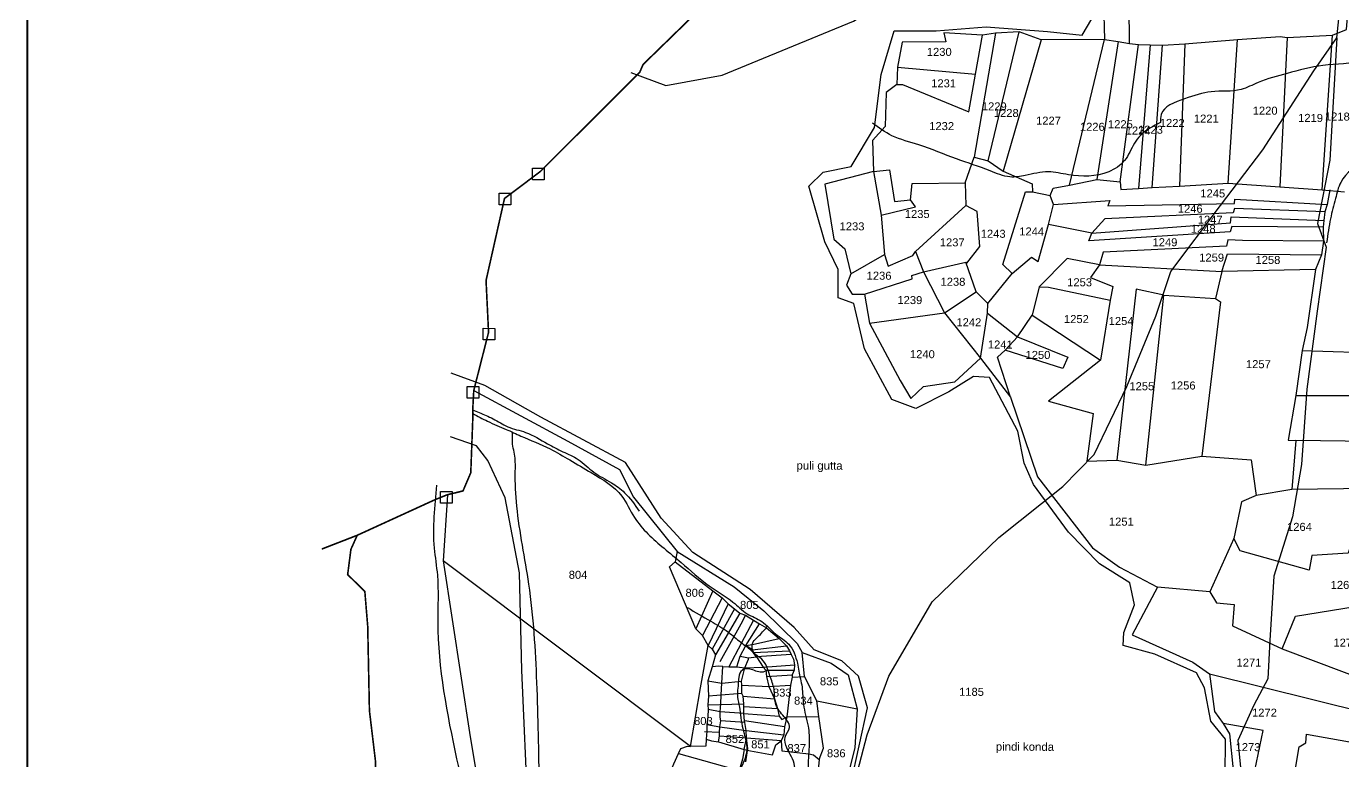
# Model space of a CAD drawing. Header units: inches. Extents: x 179671 to 186598, y 1613440 to 1621634.
# Drawn here: x 179671 to 182138, y 1618443 to 1619819 of the extents above; entities that cross this region are included whole.
import ezdxf
from ezdxf.enums import TextEntityAlignment as Align

# ---------------------------------------------------------------- set-up
doc = ezdxf.new("R2010")
doc.units = ezdxf.units.IN
doc.header["$LTSCALE"] = 15
doc.header["$MEASUREMENT"] = 0
for name, color, linetype in [('HILLS', 3, 'Continuous'), ('PLOT', 7, 'Continuous'), ('PLOT NO', 7, 'Continuous'), ('ROAD', 1, 'Continuous'), ('STREAM', 4, 'Continuous'), ('text1', 7, 'Continuous'), ('VILLAGE BOUNADRY', 5, 'Continuous'), ('VILLAGE BOUNADRY STONES', 1, 'Continuous')]:
    doc.layers.add(name, color=color, linetype=linetype)
doc.styles.get("Standard").update_dxf_attribs({"font": 'arial.ttf'})

msp = doc.modelspace()

# ---------------------------------------------------------------- linework, layer by layer
at = {"layer": 'HILLS'}
for points in [[(181918.1, 1618415.1), (181918.4, 1618483.6), (181891, 1618517.2), (181879.4, 1618579.9), (181864.3, 1618607.7), (181786.2, 1618642.6), (181726.8, 1618659), (181728, 1618683.3), (181747.7, 1618735), (181739.1, 1618776.3), (181682.5, 1618812.1), (181624.4, 1618871.2), (181558.9, 1618960.5), (181541.3, 1619000.5), (181529.5, 1619060.3), (181475.9, 1619160.9), (181446.2, 1619163.2), (181400.2, 1619134.3), (181337.9, 1619102.7), (181293.2, 1619119.6), (181241.6, 1619214.9), (181221.9, 1619299.7), (181192.8, 1619310.1), (181192.5, 1619363.5), (181167.8, 1619415.4), (181137.6, 1619519.6), (181164.5, 1619545.4), (181217.2, 1619556.4), (181260.7, 1619629.6), (181273.2, 1619728.8), (181297.7, 1619810.7), (181376.3, 1619810.3), (181469.7, 1619818), (181585.1, 1619809.4), (181649.7, 1619802.6), (181668.2, 1619832.9)], [(181200.8, 1618328.8), (181247.4, 1618541.9), (181230.5, 1618601.4), (181199.2, 1618630.2), (181147.5, 1618650.8), (181110.1, 1618692.8), (181027.7, 1618763.7), (180920.3, 1618833.2), (180861, 1618897.4), (180794.1, 1619001.8), (180635.4, 1619086.6), (180530.3, 1619146), (180467, 1619169.4)]]:
    msp.add_lwpolyline(points, dxfattribs=at)
at = {"layer": 'PLOT'}
for points in [[(181738.7, 1619786.9), (181737.9, 1619858.4), (181766.4, 1619871.3), (181779.8, 1620029.8)], [(181692, 1619794.2), (181717.6, 1619790.2), (181738.7, 1619786.9), (181755.8, 1619785), (181777.2, 1619784.3), (181800.4, 1619783.4), (181842.5, 1619786.3), (181941.3, 1619793.9), (182021.2, 1619799.7), (182033.9, 1619797.7), (182119.2, 1619802.1), (182145.2, 1619812.7), (182155.8, 1619947.1)], [(181690.1, 1619862.9), (181692, 1619794.2), (181572.9, 1619793.5), (181532.1, 1619808.6), (181487.5, 1619805.8), (181462.9, 1619802.4), (181390.5, 1619806.9), (181394.4, 1619789.8), (181312.2, 1619789.3), (181303.8, 1619742.1), (181302.6, 1619709.7), (181282.4, 1619695.2), (181280.8, 1619631.1), (181256.8, 1619605.1), (181258.5, 1619547.1), (181167.3, 1619523), (181184.1, 1619420), (181205.3, 1619402.1), (181216, 1619355.3), (181208.3, 1619333.8), (181218.8, 1619316.9), (181241.7, 1619317.1), (181251.1, 1619262.9), (181309, 1619155.7), (181328.8, 1619121.9), (181352.4, 1619144), (181411.4, 1619153), (181459.1, 1619197.1), (181515.8, 1619124.3), (181566.1, 1618974.9), (181669.5, 1618841.9), (181719.9, 1618806), (181791.1, 1618768.5), (181743.4, 1618679.1), (181857.6, 1618627.6), (181888.4, 1618605.6), (181897.7, 1618535.4), (181914.3, 1618513), (181926.2, 1618493.5), (181933, 1618426.2)], [(181473.6, 1619566.6), (181532.1, 1619808.6)], [(181302.6, 1619709.7), (181313.3, 1619709.6), (181437.3, 1619658.7), (181450, 1619729.4), (181462.9, 1619802.4)], [(181487.5, 1619805.8), (181447.3, 1619574)], [(181572.9, 1619793.5), (181502.1, 1619547.7)], [(181626.4, 1619521.3), (181692, 1619794.2)], [(181717.6, 1619790.2), (181677.1, 1619531.9)], [(181721, 1619527.5), (181755.8, 1619785)], [(181777.2, 1619784.3), (181755.8, 1619515.1)], [(181781.4, 1619516.7), (181800.4, 1619783.4)], [(181842.5, 1619786.3), (181832.2, 1619519.3)], [(181923.5, 1619525.2), (181941.3, 1619793.9)], [(182033.9, 1619797.7), (182020.5, 1619518.3)], [(182099.8, 1619512.4), (182119.2, 1619802.1)], [(181303.8, 1619742.1), (181450, 1619729.4)], [(181258.5, 1619547.1), (181288.5, 1619550), (181298, 1619490.9), (181328.1, 1619494), (181331.5, 1619524.3), (181430.3, 1619525.4), (181447.3, 1619574), (181473.6, 1619566.6), (181502.1, 1619547.7), (181556.1, 1619523.9), (181556.6, 1619508.9), (181590, 1619501.7), (181595.3, 1619515.7), (181626.4, 1619521.3), (181677.1, 1619531.9), (181721, 1619527.5), (181722.2, 1619513.4), (181755.8, 1619515.1), (181781.4, 1619516.7), (181832.2, 1619519.3), (181923.5, 1619525.2), (182020.5, 1619518.3), (182099.8, 1619512.4), (182141.7, 1619509)], [(181258.5, 1619547.1), (181273, 1619465.4), (181279.5, 1619391.4), (181286.1, 1619369.5), (181332.3, 1619389.5), (181337.3, 1619396.9), (181352.4, 1619359), (181391.6, 1619282.3), (181459.1, 1619197.1)], [(181430.3, 1619525.4), (181431.8, 1619483.2)], [(182114.1, 1619512.4), (182109, 1619485.1), (182104.7, 1619471.4), (182102.9, 1619455.3), (182101.9, 1619442.8), (182102.4, 1619416.3), (182098.4, 1619390.9), (182087.3, 1619363.2), (182071.4, 1619254.5), (182062.5, 1619211.8), (182050.2, 1619127.2), (182035.8, 1619043.5), (182050.6, 1619042.9), (182043, 1618951), (181976, 1618940), (181948.7, 1618928.2), (181934.2, 1618859.6), (181889, 1618759.6), (181791.1, 1618768.5)], [(181273, 1619465.4), (181337.3, 1619480.5), (181328.1, 1619494)], [(181459.1, 1619197.1), (181472.3, 1619281.7), (181473.3, 1619299.9), (181518.6, 1619355.8), (181555, 1619386.6), (181567.2, 1619378.3), (181586.8, 1619447.8), (181596.3, 1619485.4), (181590, 1619501.7)], [(181518.6, 1619355.8), (181501.1, 1619372.4), (181543.5, 1619508.7), (181556.6, 1619508.9)], [(181596.3, 1619485.4), (181701.7, 1619492.4), (181697.9, 1619482.6), (181935.5, 1619487.2), (181936, 1619495.1), (182109, 1619485.1)], [(181241.7, 1619317.1), (181331.1, 1619345.6), (181330.4, 1619352.1), (181352.4, 1619359), (181432, 1619376.9), (181432, 1619376.9), (181433.8, 1619375), (181458.2, 1619406.6), (181453.1, 1619471.7), (181431.8, 1619483.2), (181337.3, 1619396.9)], [(182104.7, 1619471.4), (181935.3, 1619477.8), (181932.9, 1619469.2), (181692.6, 1619458.2), (181668.3, 1619431.3), (181586.8, 1619447.8)], [(182101.9, 1619442.8), (181930.4, 1619443.6), (181927.2, 1619434.2), (181662.7, 1619417), (181668.3, 1619431.3)], [(181668.3, 1619431.3), (181928.1, 1619451), (181929.1, 1619461.8), (182102.9, 1619455.3)], [(182102.4, 1619416.3), (181950.7, 1619417.6), (181922.8, 1619419.1), (181920.6, 1619407.3), (181689.5, 1619395.6), (181682.1, 1619372.1), (181621.9, 1619384), (181569.3, 1619330.8), (181556, 1619278)], [(181216, 1619355.3), (181279.5, 1619391.4)], [(181682.1, 1619372.1), (181911.6, 1619359.5), (181922.2, 1619392.4), (182098.4, 1619390.9)], [(181451.5, 1619321.3), (181432, 1619376.9)], [(181682.1, 1619372.1), (181665.7, 1619348.3), (181707.6, 1619331.5), (181702.4, 1619305.9), (181684.3, 1619193.3)], [(182087.3, 1619363.2), (181911.6, 1619359.5), (181899.7, 1619309.1), (181909, 1619302.9), (181874.5, 1619013.8)], [(181251.1, 1619262.9), (181391.6, 1619282.3), (181451.5, 1619321.3), (181473.3, 1619299.9)], [(181569.3, 1619330.8), (181586.8, 1619330.4), (181702.4, 1619305.9)], [(181802.7, 1619315.2), (181750.9, 1619326.3), (181715, 1619006.4)], [(181769.4, 1618996.6), (181802.7, 1619315.2), (181899.7, 1619309.1)], [(181472.3, 1619281.7), (181528.5, 1619237.4), (181622.8, 1619199.2), (181613.8, 1619177.9), (181505.7, 1619212)], [(181515.8, 1619124.3), (181491.1, 1619199.4), (181505.7, 1619212), (181528.5, 1619237.4), (181556, 1619278), (181684.3, 1619193.3), (181586.8, 1619116.4), (181670.3, 1619093.5), (181658.8, 1619004.1), (181715, 1619006.4), (181769.4, 1618996.6), (181874.5, 1619013.8), (181966.7, 1619006.6), (181976, 1618940)], [(182062.5, 1619211.8), (182373.7, 1619201.9)], [(180509.5, 1619136.7), (180685.8, 1619041.6), (180782.8, 1618988.9), (180809.1, 1618937.1), (180890.9, 1618835.1), (180997.4, 1618768.9), (181053.2, 1618724.1), (181115.5, 1618663), (181124.8, 1618645.9), (181179.4, 1618625.6), (181211.4, 1618604.2), (181228, 1618540.2), (181223.5, 1618467.1), (181200.5, 1618375.4)], [(182050.2, 1619127.2), (182383.3, 1619127.3), (182583, 1619062.5)], [(182547.8, 1618995.7), (182421.2, 1619038.3), (182050.6, 1619042.9)], [(182187.7, 1618953.1), (182148.8, 1618832.1), (182080.3, 1618827.5), (182075.1, 1618800.1), (181945.8, 1618836.5), (181934.2, 1618859.6)], [(182334.8, 1618963.4), (182187.7, 1618953.1), (182043, 1618951)], [(180460, 1618941.4), (180452.1, 1618817.5), (180503, 1618487.8), (180545.5, 1618235.6)], [(180890.9, 1618835.1), (180886.8, 1618815.7), (180957.7, 1618761.2), (180975.2, 1618748.3), (180986.1, 1618737.3), (180998.3, 1618727.7), (181008, 1618719.7), (181018.7, 1618715.6), (181033.8, 1618706.7), (181044.8, 1618699.5), (181058.4, 1618692.2), (181082, 1618672.3), (181095.5, 1618658.1), (181101.2, 1618648.9), (181104.3, 1618642.3), (181109, 1618633.4), (181110.9, 1618622.7), (181109.8, 1618612.7), (181106.2, 1618604.3), (181106.1, 1618599.8), (181103.2, 1618584.6), (181096.5, 1618525.1), (181092.2, 1618506.9), (181090.4, 1618491.6), (181085.6, 1618480.1), (181086.7, 1618461.4), (181137.8, 1618456.3), (181146.5, 1618453.9), (181156.7, 1618445.6), (181165.2, 1618466.5), (181156.5, 1618526), (181152.7, 1618555.5), (181129.7, 1618600.7), (181124.8, 1618645.9)], [(180788.1, 1617962.9), (180829.8, 1618083.8), (180810.9, 1618093.3), (180834.3, 1618154.9), (180837.6, 1618187.9), (180851.7, 1618197.3), (180853.2, 1618231.3), (180852.2, 1618248.2), (180854.8, 1618273.1), (180858.7, 1618293.4), (180858.1, 1618316.9), (180854.7, 1618329.9), (180860.4, 1618350.6), (180867.5, 1618373), (180874.3, 1618393), (180875.4, 1618414.7), (180884.3, 1618437.5), (180893.5, 1618456.8), (180897.4, 1618466.3), (180910.4, 1618470.4), (180915.7, 1618470), (180452.1, 1618817.5)], [(180915.7, 1618470), (180934.6, 1618579.6), (180948.8, 1618659.2), (180938.2, 1618677.8), (180925.7, 1618690.3), (180876.1, 1618806.3), (180886.8, 1618815.7)], [(180957.7, 1618761.2), (180925.7, 1618690.3)], [(180975.2, 1618748.3), (180938.2, 1618677.8)], [(181889, 1618759.6), (181901.4, 1618738.9), (181934.8, 1618736), (181931.9, 1618695.9), (182024.6, 1618652.8), (182199, 1618587.3), (182219.9, 1618632.2), (182362.1, 1618611.8), (182363.2, 1618588.4), (182401.5, 1618580.1), (182417.3, 1618641.4), (182522.4, 1618614.4)], [(180986.1, 1618737.3), (180948.8, 1618659.2)], [(180998.3, 1618727.7), (180956.4, 1618651.8)], [(182024.6, 1618652.8), (182049.9, 1618713.8), (182161.5, 1618731.8), (182219.3, 1618718.9), (182203, 1618642.7), (182219.9, 1618632.2)], [(181008, 1618719.7), (180962.7, 1618641.3)], [(181010.2, 1618698.7), (180970.6, 1618628.3)], [(181033.8, 1618706.7), (180987.7, 1618619)], [(181008.7, 1618638.7), (181019.7, 1618658.7), (181044.8, 1618699.5)], [(181018.7, 1618715.6), (181010.2, 1618698.7)], [(180948.8, 1618659.2), (180956.4, 1618651.8), (180962.7, 1618641.3), (180956.3, 1618619), (180948.5, 1618592.5), (180949.7, 1618564.1), (180948.1, 1618547.7), (180948.7, 1618539.1), (180948, 1618526.1), (180946.1, 1618510.9), (180946.3, 1618498.5), (180945.1, 1618483.7), (180944.4, 1618470.1), (180915.7, 1618470)], [(181016.6, 1618464.3), (181021, 1618485.1), (181019.9, 1618499.7), (181017.5, 1618514.9), (181017.2, 1618518), (181015.5, 1618531.6), (181016, 1618544.8), (181015.5, 1618549.5), (181014.2, 1618563.8), (181012, 1618569), (181011.8, 1618584.5), (181011.4, 1618592), (181017.4, 1618616.9), (181024.5, 1618633.2), (181024.6, 1618636.1), (181039.4, 1618637.6), (181033.5, 1618645.6), (181031.1, 1618650.7), (181019.7, 1618658.7), (181032.1, 1618660.8), (181082, 1618672.3)], [(181031.1, 1618650.7), (181095.5, 1618658.1)], [(181033.5, 1618645.6), (181101.2, 1618648.9)], [(181002.5, 1618618.9), (181008.7, 1618638.7), (181024.6, 1618636.1)], [(181104.3, 1618642.3), (181039.4, 1618637.6)], [(181039.4, 1618637.6), (181051.7, 1618618.6)], [(180976.4, 1618619.5), (180968.8, 1618620.1), (180956.3, 1618619)], [(180968.3, 1618478.5), (180969.8, 1618489), (180970.2, 1618496.1), (180970.7, 1618506.3), (180972.5, 1618518), (180971.2, 1618524.5), (180971.2, 1618534.6), (180972.6, 1618550), (180973.1, 1618566.6), (180974.5, 1618588.2), (180976.4, 1618619.5), (180987.7, 1618619), (181002.5, 1618618.9), (181017.4, 1618616.9)], [(181017.4, 1618616.9), (181051.7, 1618618.6), (181056.7, 1618612.5), (181058.4, 1618601), (181062.8, 1618581.9), (181073.4, 1618559), (181078.6, 1618541), (181081.9, 1618526.4), (181087.1, 1618520.6), (181096.5, 1618525.1)], [(181051.7, 1618618.6), (181110.9, 1618622.7)], [(181056.7, 1618612.5), (181109.8, 1618612.7)], [(181058.4, 1618601), (181106.2, 1618604.3)], [(181106.1, 1618599.8), (181129.7, 1618600.7)], [(181888.4, 1618605.6), (182183, 1618533)], [(180948.5, 1618592.5), (180974.5, 1618588.2), (181011.4, 1618592)], [(181011.8, 1618584.5), (181062.8, 1618581.9), (181103.2, 1618584.6)], [(182047.2, 1618413.4), (182056.4, 1618469.1), (182069.1, 1618476.7), (182070.5, 1618493.1), (182150.8, 1618478.5), (182153.8, 1618492.9), (182176.5, 1618493.1), (182179.4, 1618518.5), (182183, 1618533), (182199, 1618587.3)], [(180948.1, 1618547.7), (181015.5, 1618549.5)], [(181012, 1618569), (180949.7, 1618564.1)], [(181014.2, 1618563.8), (181073.4, 1618559)], [(181152.7, 1618555.5), (181228, 1618540.2)], [(181015.5, 1618531.6), (180971.2, 1618534.6), (180948.7, 1618539.1)], [(181015.5, 1618531.6), (181081.9, 1618526.4)], [(181016, 1618544.8), (181078.6, 1618541)], [(181096.5, 1618525.1), (181156.5, 1618526)], [(180946.1, 1618510.9), (180970.7, 1618506.3), (181019.9, 1618499.7), (181090.4, 1618491.6), (181090.4, 1618491.6)], [(181017.5, 1618514.9), (180972.5, 1618518)], [(181092.2, 1618506.9), (181017.2, 1618518)], [(181973.8, 1618424.8), (181988.9, 1618499.6), (181914.3, 1618513)], [(180970.2, 1618496.1), (180941.8, 1618497)], [(180945.1, 1618483.7), (180955.1, 1618480.4), (180968.3, 1618478.5), (181016.6, 1618464.3), (181027.9, 1618461.7), (181069.2, 1618454.3), (181075.9, 1618472.9), (181085.6, 1618480.1)], [(181085.6, 1618480.1), (181021, 1618485.1), (180969.8, 1618489)], [(181019.3, 1618440.9), (181023.5, 1618466.1), (181021, 1618485.1)], [(180893.5, 1618456.8), (181006.8, 1618424.7)], [(181016.6, 1618464.3), (181013.3, 1618445.8), (181006.8, 1618424.7)], [(181156.7, 1618445.6), (181153.7, 1618412.9), (181147.8, 1618395.9), (181145.5, 1618380.9), (181145.5, 1618380.9), (181152.4, 1618364.7), (181155.1, 1618340.7), (181147.1, 1618321.3), (181144.7, 1618311.9), (181142.3, 1618296.1), (181145.2, 1618276), (181142.2, 1618266.8), (181140.3, 1618259.2), (181144.4, 1618246), (181142.3, 1618231.8), (181138.9, 1618216.8), (181111.6, 1618171.4), (181120.3, 1618164.6), (181137.8, 1618153.8), (181149, 1618145.9), (181163.1, 1618142.7), (181188.8, 1618191.5)]]:
    msp.add_lwpolyline(points, dxfattribs=at)
at = {"layer": 'ROAD'}
for points in [[(180803.9, 1619732.2), (180869.2, 1619708), (180975, 1619727.5), (181221.5, 1619828.7), (181387.2, 1619938.3), (181449.9, 1619961.2), (181539.4, 1619978.7), (181607.5, 1620007.4), (181731.2, 1620032.5), (181776.4, 1620037.2), (181816, 1620087.4), (181872.9, 1620115.4), (181991.2, 1620115.7), (182111.6, 1620120.1), (182134.3, 1620116.4)], [(181214.9, 1618369.7), (181247.1, 1618491.4), (181287.5, 1618601.8), (181368.6, 1618740.5), (181493.6, 1618861.3), (181613.5, 1618957.1), (181672.7, 1619016.6), (181733.9, 1619143.9), (181787.7, 1619276.2), (181816.2, 1619359.7), (181909.3, 1619483.1), (181988.6, 1619587.8), (182084.4, 1619735.3), (182127.2, 1619797.6), (182136.3, 1619881.1)], [(182127.2, 1619797.6), (182114.4, 1619568.3), (182090.8, 1619449.7), (182107.5, 1619405.3), (182090.1, 1619285.3), (182070.8, 1619139.3), (182060.8, 1618998.1), (182044.1, 1618900), (182009.3, 1618789.1), (182001.9, 1618668.4), (181997.8, 1618596.7), (181971.4, 1618547.5), (181941.7, 1618480.7), (181951.3, 1618386.9)], [(180611.2, 1618342.8), (180599.6, 1618612.7), (180595.5, 1618795), (180568.6, 1618935.9), (180535.9, 1619005.3), (180514.3, 1619032.8), (180466, 1619049.9)]]:
    msp.add_lwpolyline(points, dxfattribs=at)
at = {"layer": 'STREAM'}
for points in [[(182047.3, 1620121.6), (182094.7, 1620113), (182145.2, 1620115.1), (182199.3, 1620135.7), (182243.3, 1620145), (182297, 1620156.1), (182338.1, 1620170.7), (182341.8, 1620172.5), (182346.5, 1620159.3), (182347.7, 1620123.2), (182373.8, 1620072.7), (182411.3, 1620023.7), (182442.9, 1619985.2), (182451.9, 1619919.7), (182458.7, 1619843.8), (182451.8, 1619791.3), (182441.6, 1619767.3), (182405.8, 1619757.4), (182360.3, 1619758), (182299.7, 1619754), (182273.6, 1619756.7), (182228.6, 1619756.4), (182192.5, 1619763.3), (182177.7, 1619757.5), (182101.2, 1619745.5), (182033.9, 1619730.6), (181979.5, 1619713.6), (181947.9, 1619700.7), (181891.9, 1619696.3), (181841.8, 1619683.1), (181797.9, 1619653.4), (181797, 1619638.7)], [(182267.2, 1619749.5), (182263.3, 1619716.3), (182264.5, 1619675.1), (182262.6, 1619656.2), (182251, 1619606), (182239, 1619586.7), (182209.6, 1619567.8), (182185.4, 1619564.1), (182134.5, 1619526.5), (182124.9, 1619496.4), (182115.3, 1619458.5), (182111.4, 1619436.7), (182108, 1619413.5)], [(181797, 1619638.7), (181759.2, 1619614.4), (181748.1, 1619600), (181729.3, 1619567.5), (181699.7, 1619546.5), (181624, 1619540.9), (181586.4, 1619546.2), (181543.3, 1619539.6), (181514.4, 1619536.7), (181477.2, 1619548.2), (181414.4, 1619570.4), (181343.9, 1619596.9), (181293.3, 1619614), (181256.6, 1619637.4)], [(180507.2, 1619100.6), (180519.6, 1619095.3), (180545.6, 1619083.8), (180573.2, 1619068.8), (180606.6, 1619058.2), (180648, 1619036.7), (180676.4, 1619021.9), (180705.1, 1619007.6), (180734.7, 1618983.6), (180767.4, 1618964), (180792.2, 1618945.2), (180819.7, 1618910.4)], [(180507.4, 1619093.9), (180535.5, 1619079.1), (180570.1, 1619063.9), (180598, 1619051.4), (180652.5, 1619027.2), (180689.3, 1619006.5), (180729.5, 1618982.8), (180787, 1618938.7), (180810.6, 1618898.9), (180866.1, 1618841.2), (180898.2, 1618814.4), (180950.8, 1618770.9), (180995.3, 1618740.2), (181022, 1618718.6), (181049.3, 1618703.8), (181075.4, 1618680.5), (181099.8, 1618661.5), (181116, 1618625.8), (181121.7, 1618596.4), (181124.8, 1618581.2), (181127.4, 1618548.5), (181136.2, 1618508), (181138.2, 1618474.3), (181136.4, 1618433.4), (181137.4, 1618375.2), (181127, 1618328.4), (181125.6, 1618293.1), (181137.4, 1618254), (181157.8, 1618235.2), (181176.8, 1618197.6), (181204.4, 1618158.7), (181254.1, 1618100.3), (181303.7, 1618043), (181346.2, 1618005), (181396.9, 1617985.6), (181437.3, 1617960.7), (181524.1, 1617886.8), (181568.3, 1617844.8), (181610.4, 1617816.1), (181657.6, 1617774.2), (181698.4, 1617714.1), (181716.1, 1617684.6), (181731.8, 1617643.6), (181717.1, 1617592.1), (181713.1, 1617552.1), (181694.3, 1617514), (181678.4, 1617492.7), (181668.8, 1617466.4), (181662.3, 1617441.5), (181657.3, 1617418.8), (181650.3, 1617403.1), (181645.9, 1617391.4), (181644, 1617380.6)], [(180635.2, 1618074.5), (180633.7, 1618217.3), (180632.3, 1618395.2), (180627.8, 1618589.4), (180612.8, 1618773.9), (180590.2, 1618919.9), (180587.3, 1618985), (180586.9, 1619010.1), (180582, 1619039.9), (180582.1, 1619057.2)], [(180336.7, 1616632.4), (180359.1, 1616685.6), (180399.2, 1616730.6), (180456.8, 1616777.6), (180511.2, 1616831.5), (180531, 1616909.7), (180531.3, 1616969.6), (180504.9, 1617022), (180472.9, 1617070.5), (180429.2, 1617120.8), (180443.2, 1617173.6), (180486.2, 1617269.3), (180484.5, 1617322), (180544.2, 1617425.9), (180603.2, 1617509.3), (180645.8, 1617561.9), (180638.2, 1617618.5), (180680.8, 1617682.8), (180728.8, 1617769.5), (180744.1, 1617846.3), (180676.2, 1617974.9), (180639.1, 1618066.7), (180617.4, 1618117.8), (180561.3, 1618162.7), (180524.2, 1618246.2), (180478, 1618446.7), (180442.6, 1618703.1), (180441.9, 1618790.6), (180435.9, 1618841.6), (180440.5, 1618959.2)], [(180910.1, 1618730), (180953.8, 1618704.4), (180986.7, 1618684), (181010, 1618665.1), (181028.5, 1618650.6), (181034.9, 1618643.9)], [(181156.9, 1618235.9), (181149.1, 1618254.8), (181149.3, 1618286.3), (181137.7, 1618305.4), (181114, 1618308.7), (181101.1, 1618323.5), (181108.5, 1618370.2), (181109.5, 1618405.4), (181110.8, 1618433.8), (181096.4, 1618467.4), (181093, 1618487.4), (181101.2, 1618505.2), (181088.9, 1618528.4), (181074.8, 1618551.3), (181072.3, 1618576.8), (181064.6, 1618602.2), (181049.3, 1618633.4), (181034.6, 1618645.9), (181031.5, 1618661.3), (181044.6, 1618677.7), (181060.3, 1618695.6)], [(181060.3, 1618612.2), (181049.1, 1618608.8), (181026.7, 1618614.9), (181013, 1618613), (181006.2, 1618599.3), (181005.2, 1618586.4), (181003.7, 1618571.6), (181009, 1618534.3), (181011.7, 1618512.9), (181016.1, 1618493.9), (181021.3, 1618466.2), (181013.8, 1618437.3), (180997, 1618402.7), (180987.6, 1618375.6), (180976.6, 1618347), (180966, 1618324), (180964.5, 1618310.7), (180987.8, 1618289), (181012.8, 1618253.3), (181025.8, 1618230.2), (181043, 1618213.5), (181039, 1618176.8)]]:
    msp.add_spline(points, degree=3, dxfattribs=at)
at = {"layer": 'VILLAGE BOUNADRY', "color": 5, "const_width": 4}
msp.add_lwpolyline([(179672.8, 1621079.7), (186596.1, 1621079.7), (186596.1, 1613441.9), (179672.8, 1613441.9)], close=True, dxfattribs=at)
at = {"layer": 'VILLAGE BOUNADRY', "const_width": 3}
msp.add_lwpolyline([(180325.4, 1618391.4), (180325.2, 1618442.7), (180313.9, 1618537), (180310.7, 1618695), (180305.3, 1618760.2), (180273.1, 1618791.8), (180279.2, 1618839.1), (180291, 1618865.4), (180224.5, 1618839.6), (180291, 1618865.4), (180436.6, 1618932), (180460, 1618941.4), (180489.3, 1618948.5), (180503.9, 1618982.7), (180508, 1619093.1), (180507.5, 1619099.9), (180509.5, 1619136.7), (180537.2, 1619245.6), (180532.5, 1619342.7), (180567.1, 1619496.4), (180634, 1619546.7), (180820.7, 1619733), (180826.8, 1619747.3), (181005.2, 1619920.9)], dxfattribs=at)
at = {"layer": 'VILLAGE BOUNADRY STONES'}
for points in [[(180619.7, 1619553.1), (180641.6, 1619553.1), (180641.5, 1619531.5), (180619.6, 1619531.6)], [(180557.3, 1619506.2), (180579.2, 1619506.1), (180579.1, 1619484.6), (180557.2, 1619484.7)], [(180527, 1619253.2), (180548.8, 1619253.1), (180548.7, 1619231.6), (180526.9, 1619231.7)], [(180497.3, 1619144), (180519.2, 1619144), (180519.1, 1619122.4), (180497.2, 1619122.5)], [(180447.1, 1618947.4), (180468.9, 1618947.3), (180468.8, 1618925.7), (180447, 1618925.8)]]:
    msp.add_lwpolyline(points, close=True, dxfattribs=at)

# ---------------------------------------------------------------- texts
at = {"layer": 'PLOT NO'}
for s, p in [('1230', (181382, 1619771)), ('1231', (181390.2, 1619712.1)), ('1229', (181485.2, 1619668.9)), ('1228', (181507.6, 1619656.5)), ('1220', (181992.9, 1619660.9)), ('1232', (181386.5, 1619632)), ('1227', (181586.8, 1619642.2)), ('1226', (181668.9, 1619630.7)), ('1225', (181721.6, 1619635.5)), ('1222', (181818.7, 1619637.9)), ('1221', (181882.6, 1619646)), ('1219', (182078, 1619647.3)), ('1218', (182128.2, 1619649.9)), ('1224', (181754.8, 1619623.6)), ('1223', (181777.9, 1619625.2)), ('1245', (181894.7, 1619505.9)), ('1235', (181340.7, 1619467.3)), ('1246', (181852.5, 1619477.2)), ('1247', (181889.9, 1619456.6)), ('1233', (181218.5, 1619444.2)), ('1243', (181483.1, 1619430.3)), ('1244', (181555.2, 1619434.6)), ('1248', (181876.8, 1619439.6)), ('1237', (181406.3, 1619414.2)), ('1249', (181805.1, 1619414.4)), ('1259', (181892.6, 1619385.7)), ('1258', (181998.1, 1619381.3)), ('1236', (181269.2, 1619351.7)), ('1238', (181407.7, 1619340.4)), ('1253', (181645.1, 1619339.4)), ('1239', (181326.9, 1619306.1)), ('1242', (181437.5, 1619264.5)), ('1252', (181639.1, 1619270.5)), ('1254', (181722.9, 1619266.8)), ('1241', (181496.4, 1619222.8)), ('1240', (181350.4, 1619204.7)), ('1250', (181567, 1619203.3)), ('1257', (181980.2, 1619186)), ('1255', (181761.7, 1619144.7)), ('1256', (181839.2, 1619146.1)), ('1251', (181723.3, 1618891)), ('1264', (182057.2, 1618881.2)), ('804', (180705, 1618791.4)), ('1265', (182139, 1618772.5)), ('806', (180923.8, 1618757.7)), ('805', (181026.1, 1618735)), ('1270', (182144.2, 1618664.3)), ('1271', (181962.5, 1618626.9)), ('835', (181175.8, 1618591.9)), ('833', (181087.8, 1618570.7)), ('834', (181127.3, 1618555.7)), ('803', (180939.9, 1618517.6)), ('1272', (181991.6, 1618533.2)), ('852', (180999, 1618483.9)), ('851', (181046.9, 1618473.8)), ('1273', (181960.7, 1618468.6)), ('837', (181114.9, 1618466.7)), ('836', (181189, 1618457.1))]:
    msp.add_text(s, height=15, rotation=359.7684, dxfattribs=at).set_placement(p, align=Align.MIDDLE_CENTER)
msp.add_text('1185', height=15, rotation=359.7684, dxfattribs=at).set_placement((181419.1, 1618564.8))
at = {"layer": 'text1'}
for s, height, p in [('puli gutta', 15.27, (181114.3, 1618988.6)), ('pindi konda', 15.272, (181488, 1618462))]:
    msp.add_text(s, height=height, rotation=359.7684, dxfattribs=at).set_placement(p)

doc.saveas('drawing.dxf')
